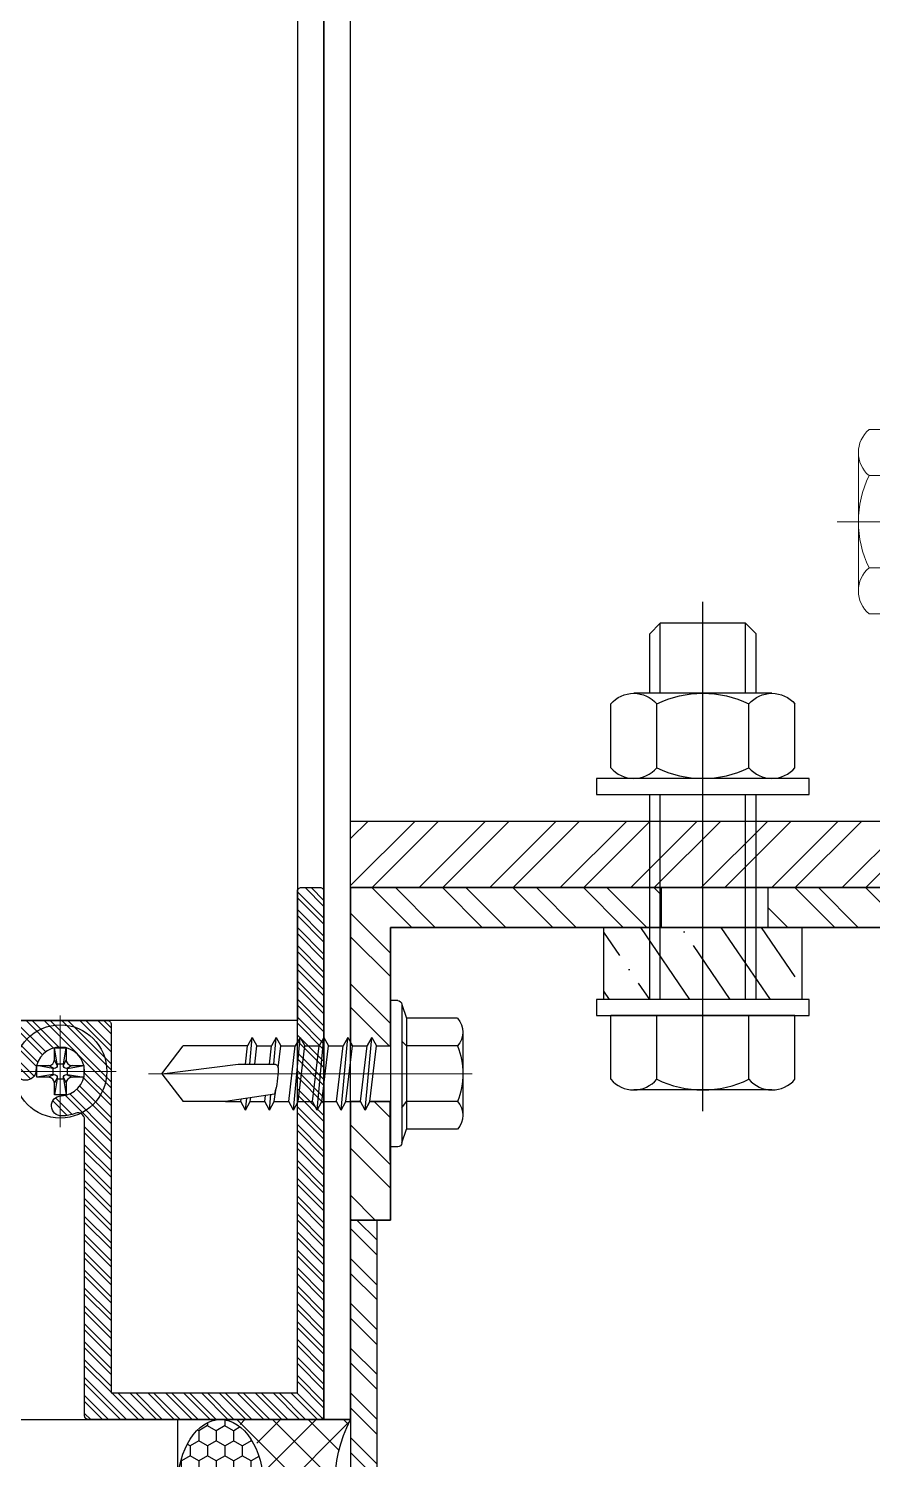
# Model space of a CAD drawing. Header units: millimetres. Extents: x 652937 to 1670132, y 1473552 to 2851037.
# Drawn here: x 708454.2 to 708517.7, y 1509280.6 to 1509388.2 of the extents above; entities that cross this region are included whole.
import ezdxf

# ---------------------------------------------------------------- set-up
doc = ezdxf.new("R2010")
doc.units = ezdxf.units.MM
doc.set_wipeout_variables(frame=1)
doc.linetypes.add('CENTER', pattern=[50.800000000000004, 31.75, -6.35, 6.35, -6.35])
doc.linetypes.add('HIDDEN', pattern=[0.375, 0.25, -0.125])
doc.layers.add('000 - STRUCTURE_STEEL_ACCESORIES_DEF_SUB', color=7, linetype='Continuous', plot=False)
doc.layers.add('010 - ASPG_FRAMING_DEF_SUB', color=7, linetype='Continuous', plot=False)
for name, color, linetype in [('000 - STRUCTURE_STEEL_ACCESORIES_SUB_COLOR_3', 7, 'Continuous'), ('010 - ASPG_ACCESSORIES_HATCH_', 7, 'Continuous'), ('010 - ASPG_ACCESSORIES_MAIN_COLOR_1', 7, 'Continuous'), ('010 - ASPG_ACCESSORIES_SUB_COLOR_1', 7, 'Continuous'), ('010 - ASPG_EXTR_MAIN_COLOR_2', 7, 'Continuous'), ('010 - ASPG_FRAMING_CUT_COLOR_4', 7, 'Continuous'), ('010 - ASPG_FRAMING_HATCH_', 7, 'Continuous'), ('010 - ASPG_FRAMING_MAIN_COLOR_2', 7, 'Continuous'), ('010 - ASPG_FRAMING_SUB_COLOR_2', 7, 'Continuous'), ('010 - ASPG_FRAMING_WIPEOUT_', 7, 'Continuous'), ('BOLT & SCREW', 7, 'Continuous'), ('tube-stopper', 7, 'Continuous')]:
    doc.layers.add(name, color=color, linetype=linetype)
doc.layers.add('12-GRID', color=7, linetype='CENTER', lineweight=13)
doc.layers.add('9-SCREW', color=7, linetype='Continuous', lineweight=9)

# ---------------------------------------------------------------- blocks, each defined once
blk = doc.blocks.new('*U9351')
at = {"layer": '12-GRID', "color": 7, "linetype": 'CENTER'}
for p, q in [((5.684341886080801e-14, -6.200000000000029), (5.684341886080801e-14, 2.200000000000029)), ((-4.199999999999973, -2), (4.200000000000085, -2))]:
    blk.add_line(p, q, dxfattribs=at)
at = {"layer": 'BOLT & SCREW', "color": 7}
for p, q in [((-0.2288719817826677, -1.446462371730204), (-0.4418749999998197, -0.2325000000002947)), ((0.2288719817822642, -1.446462371730562), (0.4418749999996946, -0.2324999999999764)), ((-0.553537628269381, -1.771128018217196), (-1.767499999999847, -1.558125000000442)), ((-0.4577439635652332, -1.771128018217196), (-0.8837500000000146, -1.558125000000442)), ((-0.2288719817826677, -1.542256036434869), (-0.4418749999998197, -1.116250000000048)), ((0.2288719817822642, -1.542256036434869), (0.4418749999996946, -1.116250000000048)), ((0.4577439635647103, -1.771128018217196), (0.8837499999994917, -1.558125000000442)), ((0.5535376282692559, -1.771128018217196), (1.767500000000001, -1.558125000000124)), ((-0.553537628269381, -2.228871981782805), (-1.767500000000483, -2.441875000000354)), ((-0.4577439635652332, -2.228871981782805), (-0.8837500000000146, -2.441875000000354)), ((-0.2288719817826677, -2.457743963565131), (-0.4418749999998197, -2.883750000000271)), ((-0.2288719817821107, -2.553537628269438), (-0.4418749999998197, -3.767500000000023)), ((0.4418749999996946, -2.883750000000271), (0.2288719817829008, -2.457743963565131)), ((0.2288719817829008, -2.553537628269438), (0.4418749999999732, -3.767500000000023)), ((0.4577439635647103, -2.228871981782805), (0.8837500000001283, -2.441874999999877)), ((0.5535376282692559, -2.228871981782805), (1.767500000000001, -2.441874999999877))]:
    blk.add_line(p, q, dxfattribs=at)
for points in [[(-1.767500000000006, -1.558125000000442), (-0.8837500000001342, -1.558125000000442, 0.4142135623730394), (-0.4418749999998197, -1.116250000000048), (-0.4418749999998197, -0.2325000000002947), (0.4418749999996946, -0.2324999999999764), (0.4418749999996946, -1.116250000000048, 0.4142135623731505), (0.8837500000000089, -1.558125000000442), (1.76750000000012, -1.558125000000124), (1.76750000000012, -2.441874999999877), (0.8837500000000089, -2.441874999999877, 0.414213562373095), (0.4418749999996946, -2.883750000000271), (0.4418749999999732, -3.767500000000023), (-0.4418749999998197, -3.767500000000023), (-0.4418749999998197, -2.883750000000271, 0.4142135623730397), (-0.8837500000001342, -2.441875000000354), (-1.767500000000483, -2.441875000000354)], [(0.2288719817829008, -2.457743963565131, -0.414213562373095), (0.4577439635645909, -2.228871981782805), (0.5535376282692559, -2.228871981782805), (0.5535376282692559, -1.771128018217196), (0.4577439635645909, -1.771128018217196, -0.4142135623730951), (0.228871981782105, -1.542256036434869), (0.228871981782105, -1.446462371730562), (-0.2288719817826677, -1.446462371730204), (-0.2288719817826677, -1.542256036434869, -0.4142135623730951), (-0.4577439635649944, -1.771128018217196), (-0.553537628269381, -1.771128018217196), (-0.553537628269381, -2.228871981782805), (-0.4577439635649944, -2.228871981782805, -0.4142135623730951), (-0.2288719817826677, -2.457743963565131), (-0.2288719817822698, -2.553537628269438), (0.2288719817829008, -2.553537628269438)]]:
    blk.add_lwpolyline(points, format="xyb", close=True, dxfattribs=at)
blk.add_circle((5.684341886080801e-14, -2), 3.5, dxfattribs=at)
blk = doc.blocks.new('000_ASPG_TYP_FILES_20260218-010703_FRAME_EXTR_')
at = {"layer": '010 - ASPG_FRAMING_HATCH_'}
h = blk.add_hatch(dxfattribs=at)
h.set_pattern_fill('ANSI32', scale=0.1, angle=180)
h.set_pattern_definition([(225, (0, 0), (0.6735192090801866, -0.6735192090801868), []), (225, (-0.4490130000000001, 5.498823332255506e-17), (0.6735192090801866, -0.6735192090801868), [])])
edge = h.paths.add_edge_path()
edge.add_line((1.999999996740371, 15.99999999965075), (1.999999996740371, 1.999999999941792))
edge.add_line((1.999999996740371, 1.999999999941792), (39.69999999750871, 1.999999999941792))
edge.add_arc((39.69999999730499, 1.700000000040752), 0.2999999999010399, -3.891028654834372e-08, 89.99999996109239, ccw=False)
edge.add_line((39.99999999720603, 1.699999999837019), (39.99999999720603, 0.2999999996973202))
edge.add_arc((39.69999999750872, 0.2999999996973131), 0.2999999996973131, -90.00000000000142, 1.4210854715202004e-12, ccw=False)
edge.add_line((39.69999999750871, 0), (0.2999999996973202, 0))
edge.add_arc((0.2999999996973273, 0.2999999996973273), 0.2999999996973273, 180.0000000000013, 269.99999999999864, ccw=False)
edge.add_line((0, 0.2999999996973202), (0, 17.69999999989523))
edge.add_arc((0.2999999999301508, 17.70000000012806), 0.2999999999301508, 90.00000004446741, 180.0000000444674, ccw=False)
edge.add_line((0.2999999996973202, 18.00000000005821), (22.5570233851904, 18.00000000005821))
edge.add_arc((22.5570233856712, 18.50000000026317), 0.5000000002049632, 269.9999999449049, 380.2095453190142)
edge.add_arc((26.1699999981368, 19.82999999686102), 3.349999998908497, 182.0637942974167, 200.2095453254992, ccw=False)
edge.add_arc((23.58168000320438, 19.73672835517209), 0.7599999998138507, 2.0637943418387863, 182.0637943418388, ccw=False)
edge.add_arc((26.16999999910358, 19.82999999939922), 1.830000000338361, 182.0637943388468, 447.9362056470717)
edge.add_arc((26.263271644013, 22.41831999551505), 0.7600000000549151, 87.93620564125177, 267.9362056412518, ccw=False)
edge.add_arc((26.16999999863267, 19.8300000075356), 3.349999992334041, 69.79045460402187, 87.9362056313708, ccw=False)
edge.add_arc((27.49999999788272, 23.44297661244421), 0.5000000006038865, 249.7904545688332, 359.9999999442181)
edge.add_line((27.9999999984866, 23.44297661195742), (27.9999999984866, 26.67999999993481))
edge.add_line((27.9999999984866, 26.67999999993481), (28.49999999674037, 27.17999999958556))
edge.add_line((28.49999999674037, 27.17999999958556), (27.9999999984866, 27.67999999970198))
edge.add_line((27.9999999984866, 27.67999999970198), (27.9999999984866, 38.61999999982072))
edge.add_line((27.9999999984866, 38.61999999982072), (28.49999999674037, 39.11999999993714))
edge.add_line((28.49999999674037, 39.11999999993714), (27.9999999984866, 39.62000000005355))
edge.add_line((27.9999999984866, 39.62000000005355), (27.9999999984866, 42.85702338756528))
edge.add_arc((27.49999999787862, 42.85702338707262), 0.5000000006079759, 5.645408219420843e-08, 110.2095454304945)
edge.add_arc((26.16999999884449, 46.46999999186602), 3.349999992147246, 272.0637943651193, 290.20954539329375, ccw=False)
edge.add_arc((26.263271644013, 43.88168000403675), 0.7600000000258301, 92.06379435882718, 272.0637943588272, ccw=False)
edge.add_arc((26.16999999910502, 46.47000000012492), 1.830000000339747, 272.0637943528818, 537.9362056611998)
edge.add_arc((23.58168000320438, 46.56327164435061), 0.7599999998138507, 177.9362056581612, 357.9362056581612, ccw=False)
edge.add_arc((26.16999999825318, 46.47000000263876), 3.349999999025627, 159.7904546748206, 177.9362057022633, ccw=False)
edge.add_arc((22.55702338551316, 47.7999999994954), 0.500000000434755, 339.790454661877, 450.0000000369852)
edge.add_line((22.5570233851904, 48.29999999993015), (0.2999999996973202, 48.29999999993015))
edge.add_arc((0.2999999996973095, 48.59999999962746), 0.2999999996973131, 179.9999999999987, 270.00000000000205, ccw=False)
edge.add_line((0, 48.59999999962747), (0, 59.99999999994179))
edge.add_arc((0.2999999996973202, 59.99999999994179), 0.2999999996973202, 90, 180, ccw=False)
edge.add_line((0.2999999996973202, 60.29999999963911), (4.999999997438863, 60.29999999963911))
edge.add_line((4.999999997438863, 60.29999999963911), (4.999999997438863, 64.99999999959255))
edge.add_arc((5.299999997369017, 64.99999999982538), 0.2999999999301544, 90.0000000444681, 180.0000000444674, ccw=False)
edge.add_line((5.299999997136183, 65.29999999975553), (29.99999999883585, 65.29999999975553))
edge.add_line((29.99999999883585, 65.29999999975553), (29.99999999883585, 63.59999999997672))
edge.add_arc((29.69999999890567, 63.59999999974391), 0.2999999999301721, -89.99999995552861, 4.4463320136856055e-08, ccw=False)
edge.add_line((29.69999999913853, 63.29999999981374), (7.299999997485429, 63.29999999981374))
edge.add_arc((7.29999999771826, 62.99999999988358), 0.2999999999301508, 90.00000004446738, 180.0000000444674)
edge.add_line((6.999999997788109, 62.99999999965075), (6.999999997788109, 58.29999999969732))
edge.add_line((6.999999997788109, 58.29999999969732), (2.300000000162981, 58.29999999969732))
edge.add_arc((2.299999998300336, 57.99999999813735), 0.3000000015599653, 89.99999964426098, 179.999999644261)
edge.add_line((1.999999996740371, 58), (1.999999996740371, 50.60000000003492))
edge.add_arc((2.299999998533172, 50.60000000166475), 0.3000000017928013, 180.000000311273, 270.0000003112706)
edge.add_line((2.300000000162981, 50.29999999987194), (29.69999999913853, 50.29999999987194))
edge.add_arc((29.6999999989348, 49.9999999999709), 0.299999999901047, -3.890897914970992e-08, 89.99999996109108, ccw=False)
edge.add_line((29.99999999883585, 49.99999999976717), (29.99999999883585, 26.67999999993481))
edge.add_line((29.99999999883585, 26.67999999993481), (29.99999999883585, 16.29999999981374))
edge.add_arc((29.6999999989057, 16.2999999995809), 0.2999999999301508, -89.99999995553259, 4.446741286301403e-08, ccw=False)
edge.add_line((29.69999999913853, 15.99999999965075), (1.999999996740371, 15.99999999965075))
at = {"layer": '010 - ASPG_FRAMING_CUT_COLOR_4', "color": 7}
blk.add_lwpolyline([(1.999999996740371, 15.99999999965075), (1.999999996740371, 1.999999999941792), (39.69999999750871, 1.999999999941792, -0.4142135623731089), (39.99999999720603, 1.699999999837019), (39.99999999720603, 0.2999999996973202, -0.4142135623731089), (39.69999999750871, 0), (0.2999999996973202, 0, -0.4142135623730811), (0, 0.2999999996973202), (0, 17.69999999989523, -0.4142135623730951), (0.2999999996973202, 18.00000000005821), (22.5570233851904, 18.00000000005821, 0.5217296884731124), (23.02624112786725, 18.67272727261297, -0.07934163687482358), (22.82217297761235, 19.70935906958766, -1), (24.34118702879641, 19.76409764075652, 2.296345716993233), (26.23590235819574, 21.65881296969019, -1), (26.29064092983026, 23.17782702133991, -0.0793416368716021), (27.32727272447664, 22.9737588702119, 0.5217296884801942), (27.9999999984866, 23.44297661195742), (27.9999999984866, 26.67999999993481), (28.49999999674037, 27.17999999958556), (27.9999999984866, 27.67999999970198), (27.9999999984866, 38.61999999982072), (28.49999999674037, 39.11999999993714), (27.9999999984866, 39.62000000005355), (27.9999999984866, 42.85702338756528, 0.5217296884727316), (27.32727272447664, 43.3262411293108, -0.07934163687522733), (26.29064092983026, 43.122172978241, -1), (26.23590235819574, 44.64118702983251, 2.296345716995783), (24.34118702879641, 46.53590235876618, -1), (22.82217297761235, 46.59064092993503, -0.07934163687201433), (23.02624112786725, 47.62727272690972, 0.5217296884786579), (22.5570233851904, 48.29999999993015), (0.2999999996973202, 48.29999999993015, -0.4142135623731158), (0, 48.59999999962747), (0, 59.99999999994179, -0.414213562373095), (0.2999999996973202, 60.29999999963911), (4.999999997438863, 60.29999999963911), (4.999999997438863, 64.99999999959255, -0.4142135623730879), (5.299999997136183, 65.29999999975553), (29.99999999883585, 65.29999999975553), (29.99999999883585, 63.59999999997672, -0.4142135623730533), (29.69999999913853, 63.29999999981374), (7.299999997485429, 63.29999999981374, 0.4142135623730949), (6.999999997788109, 62.99999999965075), (6.999999997788109, 58.29999999969732), (2.300000000162981, 58.29999999969732, 0.4142135623730948), (1.999999996740371, 58), (1.999999996740371, 50.60000000003492, 0.4142135623730845), (2.300000000162981, 50.29999999987194), (29.69999999913853, 50.29999999987194, -0.4142135623730951), (29.99999999883585, 49.99999999976717), (29.99999999883585, 26.67999999993481), (29.99999999883585, 16.29999999981374, -0.4142135623730951), (29.69999999913853, 15.99999999965075)], format="xyb", close=True, dxfattribs=at)
at = {"color": 7}
for p in [(26.16999999736436, 48.46999999973923), (26.16999999736436, 21.82999999966705)]:
    blk.add_blockref('*U9351', p, dxfattribs=at)
blk = doc.blocks.new('000_ASPG_TYP_FILES_FRAMING_EXTR_BREAKLINE_TYPE_2')
at = {"layer": '010 - ASPG_FRAMING_HATCH_', "transparency": 33554585}
h = blk.add_hatch(dxfattribs=at)
h.set_pattern_fill('ANSI32', scale=0.25)
h.set_pattern_definition([(45, (0, 0), (-1.683798022700467, 1.683798022700467), []), (45, (1.1225325, 0), (-1.683798022700467, 1.683798022700467), [])])
h.paths.add_polyline_path([(131.0000000002328, 91.00000000058208, 0.4142135623730951), (132.0000000003492, 90.00000000046566), (140.0000000002328, 90.00000000046566, 0.4142135623730951), (141.0000000002328, 91.00000000046566), (141.0000000002328, 100.0000000004657), (2.000000000465661, 100.0000000004657), (2.000000000465661, 125.0000000004657), (4.656612873077393e-10, 125.0000000004657), (4.656612873077393e-10, 99.00000000046566, 0.4142135623730951), (1.000000000465661, 98.00000000046566), (63.00000000023283, 98.00000000046566, -0.414213562373093), (64.00000000023283, 97.00000000046566), (64.00000000023277, 3, -0.4142135623730951), (63.00000000023277, 2), (4.655476004700176e-10, 2), (-5.684341886080801e-14, 0), (141.0000000002328, -6.05359673500061e-09), (141.0000000002328, 8.99999999650754, 0.4142135623730951), (140.0000000002328, 9.99999999650754), (132.0000000003492, 9.99999999650754, 0.4142135623730951), (131.0000000002328, 8.999999996391125), (131.0000000002328, 3, -0.4142135623730951), (130.0000000002328, 2), (67.00000000034919, 2, -0.4142135623730951), (66.00000000023277, 3.000000000116415), (66.00000000023283, 97.00000000034925, -0.4142135623730951), (67.00000000034925, 98.00000000046566), (130.0000000002328, 98.00000000046566, -0.414213562373095), (131.0000000002328, 97.00000000046566)])
h.paths.add_polyline_path([(133.0000000002328, 92.00000000372529), (133.0000000002328, 98.00000000046566), (139.0000000004657, 98.00000000046566), (139.0000000004657, 92.00000000372529)], flags=16)
h.paths.add_polyline_path([(133.0000000002328, 7.999999996740371), (139.0000000004656, 7.999999996740371), (139.0000000004656, 2), (133.0000000002328, 2)], flags=16)
at = {"layer": '010 - ASPG_FRAMING_HATCH_'}
h = blk.add_hatch(dxfattribs=at)
h.set_pattern_fill('ANSI37', scale=0.5954980955866349, angle=-90.00000000000001)
h.set_pattern_definition([(314.9999999999999, (1257419.192862035, -519973.9224064052), (1.336931354494228, 1.336931354494224), []), (44.99999999999984, (1257419.192862035, -519973.9224064052), (-1.336931354494223, 1.336931354494228), [])])
edge = h.paths.add_edge_path()
edge.add_ellipse((11.52796953045714, 105.0000000013979), major_axis=(-3.510345640540481e-14, -4.999999999272404), ratio=0.6444816938462435, start_angle=180, end_angle=360, ccw=False)
edge.add_line((11.52796953045714, 110.0000000004666), (2.000000001098726, 110.0000000004666))
edge.add_arc((-7.899917496811156, 105.0000000013979), 11.09091368915029, -26.79627343179601, 26.796273430967574, ccw=False)
edge.add_line((2.000000001070532, 100.0000000018636), (11.52796953042895, 100.0000000018636))
h = blk.add_hatch(dxfattribs=at)
h.set_pattern_fill('HONEY', scale=0.238199238234654, angle=-90.00000000000001)
h.set_pattern_definition([(270, (1257419.442484037, -519993.9224064052), (0.6549599250656583, -1.134423872092541), [0.7562825813950264, -1.512565162790053]), (29.99999999999978, (1257419.442484037, -519993.9224064052), (0.6549599293588203, 1.134423869613882), [0.7562825813950257, -1.512565162790051]), (329.9999999999998, (1257419.442484037, -519993.9224064052), (1.309919854424478, -2.478657937293614e-09), [-1.512565162790051, 0.7562825813950254])])
edge = h.paths.add_edge_path()
edge.add_ellipse((11.77759153230824, 105.0000000014043), major_axis=(-3.509070088518285e-14, -4.999999999272404), ratio=0.6444816938462435, start_angle=0, end_angle=360, ccw=False)
at = {"layer": '010 - ASPG_FRAMING_CUT_COLOR_4', "color": 7}
blk.add_lwpolyline([(4.656612873077393e-10, 99.00000000046566), (4.656612873077393e-10, 125.0000000004657), (2.000000000465661, 125.0000000004657), (2.000000000465661, 100.0000000004657)], dxfattribs=at)
at = {"layer": '010 - ASPG_FRAMING_DEF_SUB', "color": 7, "transparency": 33554457}
blk.add_lwpolyline([(2.000000001070532, 100.0000000018636), (15.00000000107053, 100.0000000018699), (15.00000000107053, 110.0000000006767), (2.000000001070532, 110.0000000006703)], close=True, dxfattribs=at)
at = {"layer": '010 - ASPG_FRAMING_SUB_COLOR_2', "color": 7}
blk.add_lwpolyline([(11.77759153219182, 100.0000000018699), (2.000000001070532, 100.0000000018636, 0.2381992382621886), (2.000000001070532, 110.0000000004666), (11.77759153219182, 110.0000000004729)], format="xyb", dxfattribs=at)
at = {"layer": '010 - ASPG_FRAMING_SUB_COLOR_2', "color": 7, "extrusion": (0, 0, -1)}
blk.add_ellipse((11.77759153230824, 105.0000000014043), major_axis=(-3.509070088518285e-14, -4.999999999272404), ratio=0.6444816938462435, dxfattribs=at)
blk = doc.blocks.new('*U6679')
at = {"color": 7}
blk.add_wipeout([(1381.000000002975, 4.000000001458147), (60.00000000297587, 4), (60.00000000297587, 69.30000000000041), (1381.000000002975, 69.3000000014581)], dxfattribs=at).dxf.layer = '010 - ASPG_FRAMING_WIPEOUT_'
at = {"layer": '010 - ASPG_FRAMING_MAIN_COLOR_2', "color": 7}
blk.add_lwpolyline([(1351.00000000414, 69.30000000145807), (90.00000000181171, 69.3), (90.00000000181171, 6), (1351.00000000414, 6.000000001458083)], close=True, dxfattribs=at)
at = {"layer": '010 - ASPG_FRAMING_SUB_COLOR_2', "color": 7}
for points in [[(1381.000000002976, 4.000000001458083), (60.00000000297587, 4), (60.00000000297587, 69.3), (1381.000000002976, 69.30000000145807)], [(60.00000000297587, 2.000000000715772), (60.00000000297587, 4), (1381.000000002976, 4.000000001458083), (1381.000000002976, 2.000000002173856)]]:
    blk.add_lwpolyline(points, close=True, dxfattribs=at)
at = {"color": 7, "rotation": 89.99999999999999}
blk.add_blockref('000_ASPG_TYP_FILES_FRAMING_EXTR_BREAKLINE_TYPE_2', (1491, 1.708137631339923e-09), dxfattribs=at)
at = {"color": 7, "xscale": -1}
blk.add_blockref('000_ASPG_TYP_FILES_20260218-010703_FRAME_EXTR_', (1381.000000002976, 4.000000001458083), dxfattribs=at)
blk = doc.blocks.new('*U8556')
at = {"layer": '010 - ASPG_EXTR_MAIN_COLOR_2', "color": 7}
for points in [[(41.35211022105068, 67.62217621324817, -0.04582868044492008), (22.7838222887367, 45.76076047366951, -0.5604921351226578)], [(10.56195585662499, 33.06505110464059, 0.07704788012868193), (43.74152756202966, 68.43644483829848, -0.2476739044870795)]]:
    blk.add_lwpolyline(points, format="xyb", dxfattribs=at)
blk = doc.blocks.new('W-1-PP18-ST_ENT3_REV02_20260413-054934_PP18_ENT3_ASPG_MAIN_PL')
at = {"color": 7, "xscale": -1.000000000000003, "rotation": 90}
blk.add_blockref('*U6679', (8153, -13948), dxfattribs=at)
at = {"color": 7, "xscale": -1, "rotation": 270}
blk.add_blockref('*U8556', (8076.333037855104, -15249.53727160441), dxfattribs=at)
blk = doc.blocks.new('*U8431')
at = {"layer": '12-GRID', "color": 7, "linetype": 'CENTER'}
blk.add_line((0, 6.142561988594025), (0, -18.19999999999891), dxfattribs=at)
at = {"layer": 'BOLT & SCREW', "color": 7}
for p, q in [((3.127500000000509, 5.450000000000728), (-3.127500000000509, 5.450000000000728)), ((-4.170000000000073, 5.049999999999272), (-4.170000000000073, 1.200000000000728)), ((-2.084999999999127, 5.049999999999272), (-2.084999999999127, 1.200000000000728)), ((2.084999999999127, 5.049999999999272), (2.084999999999127, 1.200000000000728)), ((4.170000000000073, 5.049999999999272), (4.170000000000073, 1.200000000000728)), ((-5.200000000000728, 0.8500000000003638), (-4.170000000000073, 1.200000000000728)), ((4.170000000000073, 1.200000000000728), (-4.170000000000073, 1.200000000000728)), ((-2.57630675031578, 0.8500000000003638), (-2.084999999999127, 1.200000000000728)), ((2.44630675031658, 0.8500000000003638), (2.084999999999127, 1.200000000000728)), ((5.200000000000728, 0.8500000000003638), (4.170000000000073, 1.200000000000728)), ((-5.5, 0.5499999999992724), (-5.5, 0)), ((5.5, 0), (-5.5, 0)), ((5.200000000000728, 0.8500000000003638), (-5.200000000000728, 0.8500000000003638)), ((-2.084999999999127, -1.547816335794778), (-2.084999999999127, 0)), ((2.084999999999013, -1.047816335789321), (2.084999999999127, 0)), ((5.5, 0.5499999999992724), (5.5, 0)), ((-2.084999999999127, -1.547816335789321), (2.084999999999127, -1.047816335789321)), ((2.729999999999563, -1.399999999995998), (2.084999999999127, -1.047816335789321)), ((-2.729999999999563, -1.899999999995998), (2.729999999999563, -1.399999999995998)), ((-2.729999999999563, -1.899999999995998), (-2.084999999999127, -1.547816335789321)), ((-2.729999999999563, -1.899999999995998), (-2.084999999999127, -2.252183664200857)), ((-2.084999999999127, -2.252183664200857), (2.084999999999127, -1.752183664200857)), ((2.729999999999563, -1.399999999995998), (2.084999999999127, -1.752183664200857)), ((2.084999999999013, -2.847816335790412), (2.0849999999989, -1.752183664201084)), ((-2.729999999999563, -3.69999999999709), (2.729999999999563, -3.19999999999709)), ((-2.084999999999013, -3.347816335790412), (-2.084999999999127, -2.252183664206314)), ((-2.084999999999127, -3.347816335790412), (2.084999999999127, -2.847816335790412)), ((2.729999999999563, -3.19999999999709), (2.084999999999127, -2.847816335790412)), ((2.729999999999563, -3.19999999999709), (2.084999999999127, -3.552183664201948)), ((-2.729999999999563, -3.69999999999709), (-2.084999999999127, -3.347816335790412)), ((-2.729999999999563, -3.69999999999709), (-2.084999999999127, -4.052183664201948)), ((-2.084999999999127, -4.052183664201948), (2.084999999999127, -3.552183664201948)), ((-2.0849999999989, -5.147816335791504), (-2.084999999999013, -4.052183664201948)), ((2.084999999999241, -4.647816335791504), (2.084999999999241, -3.552183664201948)), ((-2.729999999999563, -5.499999999998181), (2.729999999999563, -4.999999999998181)), ((-2.729999999999563, -5.499999999998181), (2.729999999999563, -4.999999999998181)), ((-2.729999999999563, -5.499999999998181), (-2.084999999999127, -5.147816335791504)), ((-2.729999999999563, -5.499999999998181), (-2.084999999999127, -5.147816335791504)), ((-2.084999999999127, -5.147816335791504), (2.084999999999127, -4.647816335791504)), ((-2.084999999999127, -5.147816335791504), (2.084999999999127, -4.647816335791504)), ((-2.084999999999127, -5.852183664203039), (2.084999999999127, -5.352183664203039)), ((-2.084999999999127, -5.852183664203039), (2.084999999999127, -5.352183664203039)), ((2.729999999999563, -4.999999999998181), (2.084999999999127, -4.647816335791504)), ((2.729999999999563, -4.999999999998181), (2.084999999999127, -4.647816335791504)), ((2.729999999999563, -4.999999999998181), (2.084999999999127, -5.352183664203039)), ((2.729999999999563, -4.999999999998181), (2.084999999999127, -5.352183664203039)), ((2.084999999999127, -6.447816335792595), (2.084999999999127, -5.352183664203039)), ((2.084999999999127, -6.447816335792595), (2.084999999999241, -5.352183664203039)), ((-2.729999999999563, -5.499999999998181), (-2.084999999999127, -5.852183664203039)), ((-2.729999999999563, -5.499999999998181), (-2.084999999999127, -5.852183664203039)), ((-2.084999999999127, -6.947816335792595), (-2.0849999999989, -5.852183664203039)), ((-2.084999999999127, -6.947816335792595), (-2.084999999999127, -5.852183664203039)), ((-2.084999999999127, -6.947816335792595), (2.084999999999127, -6.447816335792595)), ((2.729999999999563, -6.799999999999272), (2.084999999999127, -6.447816335792595)), ((-2.729999999999563, -7.299999999999272), (2.729999999999563, -6.799999999999272)), ((-2.729999999999563, -7.299999999999272), (-2.084999999999127, -6.947816335792595)), ((-2.729999999999563, -7.299999999999272), (-2.084999999999127, -7.652183664204131)), ((-2.084999999999127, -7.652183664204131), (2.084999999999127, -7.152183664204131)), ((2.729999999999563, -6.799999999999272), (2.084999999999127, -7.152183664204131)), ((2.084999999999127, -8.247816335793686), (2.084999999999127, -7.152183664204131)), ((-2.084999999999127, -8.747816335793686), (-2.084999999999127, -7.652183664204131)), ((-2.084999999999127, -8.747816335793686), (-1.064489079482883, -8.605286877620529)), ((0.4333070988686814, -8.43729858455481), (2.084999999999127, -8.247816335793686)), ((0.7141825614198751, -8.775605983184505), (2.729999999999563, -8.599999999998545)), ((2.729999999999563, -8.599999999998545), (2.084999999999127, -8.247816335793686)), ((2.729999999999563, -8.599999999998545), (2.084999999999127, -8.952183664205222)), ((-2.729999999999563, -9.099999999998545), (-2.084999999999127, -8.747816335793686)), ((-2.729999999999563, -9.099999999998545), (-1.568355612604137, -8.982641209644498)), ((-2.729999999999563, -9.099999999998545), (-2.084999999999127, -9.452183664205222)), ((-2.084999999999127, -9.452183664205222), (-1.629698446698967, -9.388594061787444)), ((-2.084999999999127, -10.54781633579296), (-2.084999999999127, -9.452183664205222)), ((0.7141825614198751, -9.102437496409038), (2.084999999999127, -8.952183664205222)), ((2.084999999999127, -10.04781633579296), (2.084999999999127, -8.952183664205222)), ((-2.729999999999563, -10.89999999999964), (-2.084999999999127, -10.54781633579296)), ((-2.084999999999127, -10.54781633579296), (-1.798826981090315, -10.50784803706301)), ((0.7141825614198751, -10.20507654483481), (2.084999999999127, -10.04781633579296)), ((0.7141825614198751, -10.57560598318378), (2.729999999999563, -10.39999999999964)), ((0.7141825614198751, -10.90243749640831), (2.084999999999127, -10.75218366420449)), ((2.729999999999563, -10.39999999999964), (2.084999999999127, -10.04781633579296)), ((2.729999999999563, -10.39999999999964), (2.084999999999127, -10.75218366420449)), ((2.084999999999127, -10.75218366420449), (2.084999999999127, -15.59999999999854)), ((-2.729999999999563, -10.89999999999964), (-1.844567201240352, -10.81054635710279)), ((-2.729999999999563, -10.89999999999964), (-2.084999999999127, -11.25218366420449)), ((-2.084999999999127, -11.25218366420449), (-1.907557413303948, -11.22740118002912)), ((-2.084999999999127, -12.40167565273805), (-2.084999999999127, -11.25218366420449)), ((-2.084999999999127, -12.40167565273805), (-2.084999999999127, -15.59999999999854)), ((0, -17.19999999999891), (-2.084999999999127, -15.59999999999854)), ((0, -17.19999999999891), (2.084999999999127, -15.59999999999854))]:
    blk.add_line(p, q, dxfattribs=at)
blk.add_lwpolyline([(0, -17.19999999999891), (0.7141825614198751, -11.45704931750151), (0.7141825614198751, -8.736688384093213, 0.4176573264866609), (0.4106596181591158, -8.436709070021607, 0.07099332720072511), (-1.529698998669119, -8.726820576112004), (-2.084999999999127, -12.40167565273805)], format="xyb", dxfattribs=at)
for centre, radius, start, end in [((-3.127500000000509, 3.891492187500262), 1.55850781249987, 48.01707852331997, 131.98292147668), ((0, -0.1840312499989523), 5.634031249999114, 68.2799117114248, 111.7200882885752), ((3.127500000000509, 3.891492187500262), 1.558507812499965, 48.01707852331997, 131.98292147668), ((-5.200000000000728, 0.5499999999992724), 0.3, 90, 180), ((5.200000000000728, 0.5499999999992724), 0.3, 0, 90)]:
    blk.add_arc(centre, radius, start, end, dxfattribs=at)
blk = doc.blocks.new('G$C7D677D58')
at = {"layer": 'tube-stopper'}
h = blk.add_hatch(dxfattribs=at)
h.set_pattern_fill('ANSI35', scale=0.02, angle=280.6768409131589, style=0)
h.set_pattern_definition([(145.6768409131589, (67.45353497568851, -13.09426057516771), (0.00281929956869494, 0.00412935224241727), []), (145.6768409131589, (67.45006064978782, -13.09491560150343), (0.00281929956869494, 0.00412935224241727), [0.006249999999999968, -0.001249999999999992, 0, -0.001249999999999992])])
h.paths.add_polyline_path([(0.02989179726182556, 0.01545000000078289), (0.02447319464567954, 0.01545000000078289), (0.02447319464567954, 0.0005500000004303729), (0.02989179726182556, 0.0005500000004303729)])
at = {"layer": '000 - STRUCTURE_STEEL_ACCESORIES_DEF_SUB', "color": 7, "ltscale": 0.1}
blk.add_line((0.03829179726176335, 0.007999999999924512), (0, 0.007999999999924512, -2.806346833239134e-06), dxfattribs=at)
at = {"layer": '000 - STRUCTURE_STEEL_ACCESORIES_SUB_COLOR_3', "color": 7}
for p, q in [((0.01327319464712673, 0, -2.806346833239134e-06), (0.01327319464712673, 0.01599999999996271, -2.806346833239134e-06)), ((0.01327319464712673, 0.01599999999996271, -2.806346833239134e-06), (0.01447319464705288, 0.01599999999996271, -2.806346833239134e-06)), ((0.01447319464705288, 0.01599999999996271, -2.806346833239134e-06), (0.01447319464705288, 0, -2.806346833239134e-06)), ((0.02989179726182556, 0), (0.02989179726182556, 0.01599999999996271)), ((0.02989179726182556, 0.01599999999996271), (0.03109179726175171, 0.01599999999996271)), ((0.03109179726175171, 0.01599999999996271), (0.03109179726175171, 0)), ((0.01247319464710017, 0.01492820323028354, -2.806346833239134e-06), (0.007673194646940829, 0.01492820323028354, -2.806346833239134e-06)), ((0.03109179726175171, 0.001071796769679167), (0.03109179726175171, 0.01492820323028354)), ((0.03589179726191105, 0.01492820323028354), (0.03109179726175171, 0.01492820323028354)), ((0.006873194647141645, 0.002803847577297347, -2.806346833239134e-06), (0.006873194647141645, 0.01319615242266536, -2.806346833239134e-06)), ((0.01327319464712673, 0.002803847577297347, -2.806346833239134e-06), (0.01327319464712673, 0.01319615242266536, -2.806346833239134e-06)), ((0.03669179726193761, 0.002803847577297347), (0.03669179726193761, 0.01319615242266536)), ((0.002400000000079672, 0.01199999999994361, -2.806346833239134e-06), (0.001600000000053114, 0.01119999999991705, -2.806346833239134e-06)), ((0.006873194647141645, 0.01199999999994361, -2.806346833239134e-06), (0.002400000000079672, 0.01199999999994361, -2.806346833239134e-06)), ((0.001600000000053114, 0.00479999999993197, -2.806346833239134e-06), (0.001600000000053114, 0.01119999999991705, -2.806346833239134e-06)), ((0.006873194647141645, 0.01119999999991705, -2.806346833239134e-06), (0.001600000000053114, 0.01119999999991705, -2.806346833239134e-06)), ((0.01247319464710017, 0.01146410161504718, -2.806346833239134e-06), (0.007673194646940829, 0.01146410161504718, -2.806346833239134e-06)), ((0.03589179726191105, 0.01146410161504718), (0.03109179726175171, 0.01146410161504718)), ((0.006873194647141645, 0.00479999999993197, -2.806346833239134e-06), (0.001600000000053114, 0.00479999999993197, -2.806346833239134e-06)), ((0.002400000000079672, 0.003999999999905413, -2.806346833239134e-06), (0.001600000000053114, 0.00479999999993197, -2.806346833239134e-06)), ((0.01247319464710017, 0.00453589838480184, -2.806346833239134e-06), (0.007673194646940829, 0.00453589838480184, -2.806346833239134e-06)), ((0.03589179726191105, 0.00453589838480184), (0.03109179726175171, 0.00453589838480184)), ((0.006873194647141645, 0.003999999999905413, -2.806346833239134e-06), (0.002400000000079672, 0.003999999999905413, -2.806346833239134e-06)), ((0.01247319464710017, 0.001071796769679167, -2.806346833239134e-06), (0.007673194646940829, 0.001071796769679167, -2.806346833239134e-06)), ((0.01447319464705288, 0, -2.806346833239134e-06), (0.01327319464712673, 0, -2.806346833239134e-06)), ((0.03109179726175171, 0), (0.02989179726182556, 0)), ((0.03589179726191105, 0.001071796769679167), (0.03109179726175171, 0.001071796769679167))]:
    blk.add_line(p, q, dxfattribs=at)
at = {"layer": '000 - STRUCTURE_STEEL_ACCESORIES_SUB_COLOR_3', "color": 7, "linetype": 'HIDDEN'}
for p, q in [((0.02989179726182556, 0.01199999999994361), (0.01447319464705288, 0.01199999999994361, -2.806346833239134e-06)), ((0.02989179726182556, 0.01119999999991705), (0.01447319464705288, 0.01119999999991705, -2.806346833239134e-06)), ((0.02989179726182556, 0.00479999999993197), (0.01447319464705288, 0.00479999999993197, -2.806346833239134e-06)), ((0.02989179726182556, 0.003999999999905413), (0.01447319464705288, 0.003999999999905413, -2.806346833239134e-06))]:
    blk.add_line(p, q, dxfattribs=at)
at = {"layer": '000 - STRUCTURE_STEEL_ACCESORIES_SUB_COLOR_3', "color": 7, "elevation": -2.806346833239134e-06}
for points in [[(0.007673194646940829, 0.01492820323028354, 0.4618802153516978), (0.007673194646940829, 0.01146410161504718, 0.2309401076757868), (0.007673194646940829, 0.00453589838480184, 0.461880215351701), (0.007673194646940829, 0.001071796769679167)], [(0.01247319464710017, 0.01492820323028354, -0.4618802153516978), (0.01247319464710017, 0.01146410161504718, -0.2309401076757868), (0.01247319464710017, 0.00453589838480184, -0.461880215351701), (0.01247319464710017, 0.001071796769679167)], [(0.03589179726191105, 0.01492820323028354, -0.4618802153516978), (0.03589179726191105, 0.01146410161504718, -0.2309401076757868), (0.03589179726191105, 0.00453589838480184, -0.4618802153517009), (0.03589179726191105, 0.001071796769679167)]]:
    blk.add_lwpolyline(points, format="xyb", dxfattribs=at)
at = {"layer": 'tube-stopper', "color": 7}
blk.add_lwpolyline([(0.02989179726182556, 0.01545000000078289), (0.02447319464567954, 0.01545000000078289), (0.02447319464567954, 0.0005500000004303729), (0.02989179726182556, 0.0005500000004303729)], close=True, dxfattribs=at)
blk = doc.blocks.new('G$CF155826C')
at = {"layer": '12-GRID', "color": 7, "ltscale": 0.1}
blk.add_line((0, 0.007999999999924512), (0.03829179726176335, 0.007999999999924512, -2.806346833239134e-06), dxfattribs=at)
at = {"layer": '9-SCREW', "color": 7}
for p, q in [((0.007200000000011642, 0.01599999999996271), (0.007200000000011642, 0)), ((0.00839999999993779, 0.01599999999996271), (0.007200000000011642, 0.01599999999996271)), ((0.00839999999993779, 0), (0.00839999999993779, 0.01599999999996271)), ((0.02381860261471047, 0.01599999999996271, -2.806346833239134e-06), (0.02381860261471047, 0, -2.806346833239134e-06)), ((0.02501860261463662, 0.01599999999996271, -2.806346833239134e-06), (0.02381860261471047, 0.01599999999996271, -2.806346833239134e-06)), ((0.02501860261463662, 0, -2.806346833239134e-06), (0.02501860261463662, 0.01599999999996271, -2.806346833239134e-06)), ((0.002399999999852298, 0.01492820323028354), (0.007200000000011642, 0.01492820323028354)), ((0.007200000000011642, 0.001071796769679167), (0.007200000000011642, 0.01492820323028354)), ((0.02581860261466318, 0.01492820323028354, -2.806346833239134e-06), (0.03061860261482252, 0.01492820323028354, -2.806346833239134e-06)), ((0.001599999999825741, 0.002803847577297347), (0.001599999999825741, 0.01319615242266536)), ((0.02501860261463662, 0.002803847577297347, -2.806346833239134e-06), (0.02501860261463662, 0.01319615242266536, -2.806346833239134e-06)), ((0.0314186026146217, 0.002803847577297347, -2.806346833239134e-06), (0.0314186026146217, 0.01319615242266536, -2.806346833239134e-06)), ((0.0314186026146217, 0.01199999999994361, -2.806346833239134e-06), (0.03589179726168368, 0.01199999999994361, -2.806346833239134e-06)), ((0.03589179726168368, 0.01199999999994361, -2.806346833239134e-06), (0.03669179726171024, 0.01119999999991705, -2.806346833239134e-06)), ((0.002399999999852298, 0.01146410161504718), (0.007200000000011642, 0.01146410161504718)), ((0.02581860261466318, 0.01146410161504718, -2.806346833239134e-06), (0.03061860261482252, 0.01146410161504718, -2.806346833239134e-06)), ((0.0314186026146217, 0.01119999999991705, -2.806346833239134e-06), (0.03669179726171024, 0.01119999999991705, -2.806346833239134e-06)), ((0.03669179726171024, 0.00479999999993197, -2.806346833239134e-06), (0.03669179726171024, 0.01119999999991705, -2.806346833239134e-06)), ((0.002399999999852298, 0.00453589838480184), (0.007200000000011642, 0.00453589838480184)), ((0.02581860261466318, 0.00453589838480184, -2.806346833239134e-06), (0.03061860261482252, 0.00453589838480184, -2.806346833239134e-06)), ((0.0314186026146217, 0.00479999999993197, -2.806346833239134e-06), (0.03669179726171024, 0.00479999999993197, -2.806346833239134e-06)), ((0.03589179726168368, 0.003999999999905413, -2.806346833239134e-06), (0.03669179726171024, 0.00479999999993197, -2.806346833239134e-06)), ((0.0314186026146217, 0.003999999999905413, -2.806346833239134e-06), (0.03589179726168368, 0.003999999999905413, -2.806346833239134e-06)), ((0.002399999999852298, 0.001071796769679167), (0.007200000000011642, 0.001071796769679167)), ((0.007200000000011642, 0), (0.00839999999993779, 0)), ((0.02381860261471047, 0, -2.806346833239134e-06), (0.02501860261463662, 0, -2.806346833239134e-06)), ((0.02581860261466318, 0.001071796769679167, -2.806346833239134e-06), (0.03061860261482252, 0.001071796769679167, -2.806346833239134e-06))]:
    blk.add_line(p, q, dxfattribs=at)
at = {"layer": '9-SCREW', "color": 7, "linetype": 'HIDDEN'}
for p, q in [((0.00839999999993779, 0.01199999999994361), (0.02381860261471047, 0.01199999999994361, -2.806346833239134e-06)), ((0.00839999999993779, 0.01119999999991705), (0.02381860261471047, 0.01119999999991705, -2.806346833239134e-06)), ((0.00839999999993779, 0.00479999999993197), (0.02381860261471047, 0.00479999999993197, -2.806346833239134e-06)), ((0.00839999999993779, 0.003999999999905413), (0.02381860261471047, 0.003999999999905413, -2.806346833239134e-06))]:
    blk.add_line(p, q, dxfattribs=at)
at = {"layer": '9-SCREW', "color": 7, "elevation": -2.806346833239134e-06}
for points in [[(0.002399999999852298, 0.01492820323028354, 0.4618802153516978), (0.002399999999852298, 0.01146410161504718, 0.2309401076757868), (0.002399999999852298, 0.00453589838480184, 0.4618802153517009), (0.002399999999852298, 0.001071796769679167)], [(0.02581860261466318, 0.01492820323028354, 0.4618802153516978), (0.02581860261466318, 0.01146410161504718, 0.2309401076757868), (0.02581860261466318, 0.00453589838480184, 0.461880215351701), (0.02581860261466318, 0.001071796769679167)], [(0.03061860261482252, 0.01492820323028354, -0.4618802153516978), (0.03061860261482252, 0.01146410161504718, -0.2309401076757868), (0.03061860261482252, 0.00453589838480184, -0.461880215351701), (0.03061860261482252, 0.001071796769679167)]]:
    blk.add_lwpolyline(points, format="xyb", dxfattribs=at)
blk = doc.blocks.new('000_ASPG_TYP_FILES__ASPG_BK_TYPE_1')
at = {"layer": '010 - ASPG_ACCESSORIES_HATCH_'}
h = blk.add_hatch(dxfattribs=at)
h.set_pattern_fill('ANSI32', scale=10, angle=360)
h.set_pattern_definition([(315, (-21437.95921343371, -50286.00325589178), (-2.651650429449554, -2.651650429449553), []), (315, (-21436.19144648369, -50286.00325589178), (-2.651650429449554, -2.651650429449553), [])])
h.paths.add_polyline_path([(2.273743415770468e-10, -31.40024941744377), (3.000000000156434, -31.40024941744377), (3.000000000156433, -50.00000000023283), (0, -50.00000000023283)])
h.paths.add_polyline_path([(0, -2.78305378742516e-10), (11.78062006374603, -2.78305378742516e-10), (11.91500000004453, -0.1825785293985973), (11.91500000004453, -1.247816336041069), (11.27000000019507, -1.60000000033142), (11.91500000004453, -1.952183664621771), (11.91500000004453, -3.000000000321052), (3.000000000156433, -3.000000000321052), (3.000000000156433, -23.40024941740558), (2.273736754432321e-10, -23.40024941740558)])
h.paths.add_polyline_path([(16.08500000020285, -1.452183664519907), (16.73000000005231, -1.100000000229556), (16.08500000020285, -0.7478163361665793), (16.08500000020285, -2.78305378742516e-10), (25.00000000009095, -2.78305378742516e-10), (25.00000000009095, -3.000000000321052), (16.08500000020285, -2.984802567931183)])
at = {"layer": '010 - ASPG_ACCESSORIES_MAIN_COLOR_1', "color": 7}
blk.add_lwpolyline([(25.00000000009095, -2.78305378742516e-10), (0, -2.78305378742516e-10), (0, -50.00000000023283), (3.000000000156433, -50.00000000023283), (3.000000000156433, -3.000000000321052), (25.00000000009095, -3.000000000321052)], close=True, dxfattribs=at)
at = {"layer": '010 - ASPG_ACCESSORIES_SUB_COLOR_1', "color": 7, "elevation": -0.002806346833239131}
for points in [[(0, -2.78305378742516e-10), (11.78062006374603, -2.78305378742516e-10), (11.91500000004453, -0.1825785293985973), (11.91500000004453, -1.247816336041069), (11.27000000019507, -1.60000000033142), (11.91500000004453, -1.952183664621771), (11.91500000004453, -3.000000000321052), (3.000000000156433, -3.000000000321052), (3.000000000156433, -23.40024941740558), (2.273736754432321e-10, -23.40024941740558)], [(16.08500000020285, -1.452183664519907), (16.73000000005231, -1.100000000229556), (16.08500000020285, -0.7478163361665793), (16.08500000020285, -2.78305378742516e-10), (25.00000000009095, -2.78305378742516e-10), (25.00000000009095, -3.000000000321052), (16.08500000020285, -2.984802567931183)], [(2.273736754432321e-10, -31.40024941744377), (3.000000000156433, -31.40024941744377), (3.000000000156433, -50.00000000023283), (0, -50.00000000023283)]]:
    blk.add_lwpolyline(points, close=True, dxfattribs=at)
blk = doc.blocks.new('000_ASPG_TYP_FILES_20260218-041527_ASPG_BK_TYPE_2')
at = {"layer": '010 - ASPG_ACCESSORIES_HATCH_'}
h = blk.add_hatch(dxfattribs=at)
h.set_pattern_fill('ANSI32', scale=10)
h.set_pattern_definition([(45, (-3428.177979928396, 1640.95329417633), (-2.651650429449553, 2.651650429449553), []), (45, (-3426.410212978396, 1640.95329417633), (-2.651650429449553, 2.651650429449553), [])])
h.paths.add_polyline_path([(0, 49.99999999995453), (-4.999999999995453, 49.99999999995453), (-4.999999999995453, 4.999999999995453), (-49.99999999995453, 4.999999999995453), (-49.99999999995453, 0), (0, 0)])
at = {"layer": '010 - ASPG_ACCESSORIES_MAIN_COLOR_1', "color": 7}
blk.add_lwpolyline([(0, 49.99999999995453), (-4.999999999995453, 49.99999999995453), (-4.999999999995453, 4.999999999995453), (-49.99999999995453, 4.999999999995453), (-49.99999999995453, 0), (0, 0)], close=True, dxfattribs=at)
blk = doc.blocks.new('*U8430')
at = {"color": 7, "rotation": 180}
blk.add_blockref('*U8431', (-10.99999999996726, -3.000000000042746, 0.002806346833239138), dxfattribs=at)
at = {"color": 7}
for name, p in [('000_ASPG_TYP_FILES_20260218-041527_ASPG_BK_TYPE_2', (-25.00000000013642, -49.99999999967622, 0.002806346833239131)), ('000_ASPG_TYP_FILES__ASPG_BK_TYPE_1', (-25.00000000009095, 2.78305378742516e-10, 0.002806346833239131))]:
    blk.add_blockref(name, p, dxfattribs=at)
at = {"color": 7, "xscale": 1000, "yscale": 1000, "zscale": 1000}
blk.add_blockref('G$C7D677D58', (-46.47319464580869, -34.50000000042019, 0.002806346833239131), dxfattribs=at)
at = {"color": 7, "xscale": -1000, "yscale": 1000, "zscale": 1000, "rotation": 89.99999999999993}
blk.add_blockref('G$CF155826C', (-44.50000000009095, -36.60000000004766, 0.002806346833239131), dxfattribs=at)

msp = doc.modelspace()

# ---------------------------------------------------------------- block references
at = {"color": 7}
msp.add_blockref('W-1-PP18-ST_ENT3_REV02_20260413-054934_PP18_ENT3_ASPG_MAIN_PL', (700327.4221813822, 1524612.622296095), dxfattribs=at)

# ---------------------------------------------------------------- next in the draw order: block references
at = {"color": 7, "yscale": -1, "rotation": 270}
msp.add_blockref('*U8430', (708478.42218138, 1509298.622296095), dxfattribs=at)

doc.saveas('drawing.dxf')
